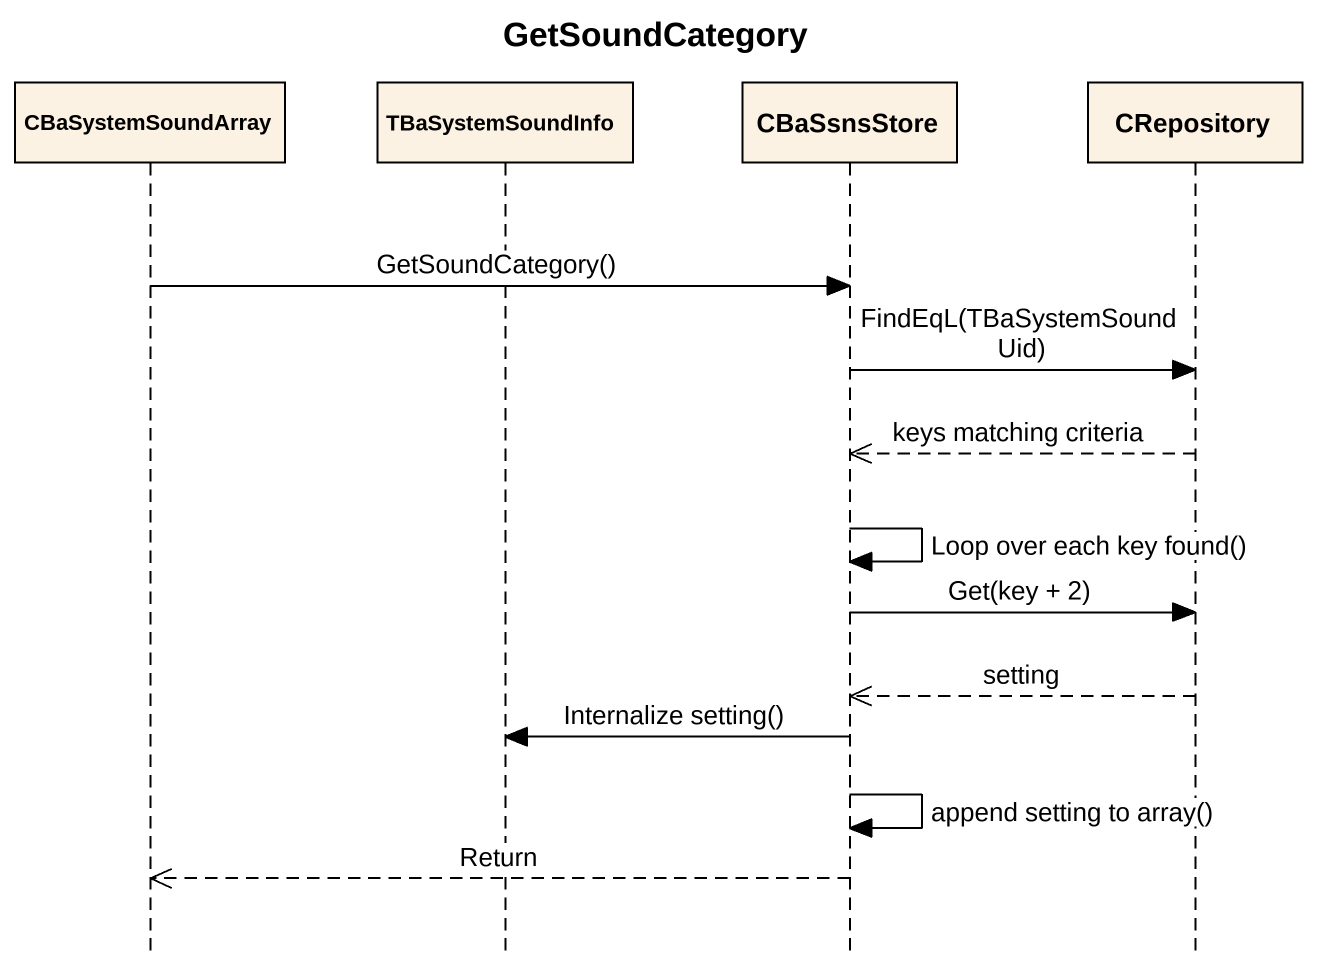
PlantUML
@startuml
title GetSoundCategory
hide footbox
participant CBaSystemSoundArray
participant TBaSystemSoundInfo
participant CBaSsnsStore
participant CRepository

CBaSystemSoundArray -> CBaSsnsStore : GetSoundCategory()
CBaSsnsStore -> CRepository : FindEqL(TBaSystemSoundUid)
CRepository -->> CBaSsnsStore : keys matching criteria
CBaSsnsStore -> CBaSsnsStore : Loop over each key found()
CBaSsnsStore -> CRepository : Get(key + 2)
CRepository -->> CBaSsnsStore : setting
CBaSsnsStore -> TBaSystemSoundInfo : Internalize setting()
CBaSsnsStore -> CBaSsnsStore : append setting to array()
CBaSsnsStore -->> CBaSystemSoundArray : Return
@enduml
